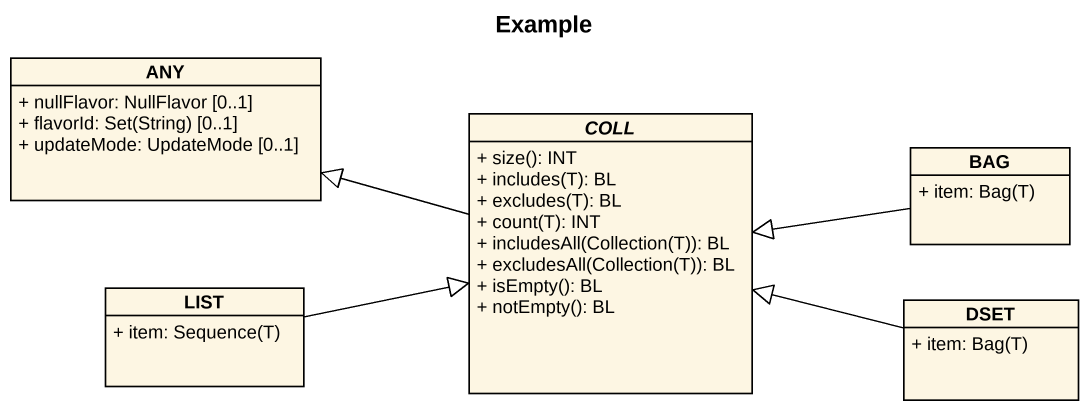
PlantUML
@startuml
title Example
hide circle
hide empty members
skinparam classAttributeIconSize 0
class ANY {
  + nullFlavor: NullFlavor [0..1]
  {field} + flavorId: Set(String) [0..1]
  + updateMode: UpdateMode [0..1]
}
abstract class COLL {
  + size(): INT
  + includes(T): BL
  + excludes(T): BL
  + count(T): INT
  + includesAll(Collection(T)): BL
  + excludesAll(Collection(T)): BL
  + isEmpty(): BL
  + notEmpty(): BL
}
class BAG {
  {field} + item: Bag(T)
}
class LIST {
  {field} + item: Sequence(T)
}
class DSET {
  {field} + item: Bag(T)
}
COLL -left-|> ANY
BAG -left-|> COLL
LIST -right-|> COLL
DSET -left-|> COLL
@enduml
